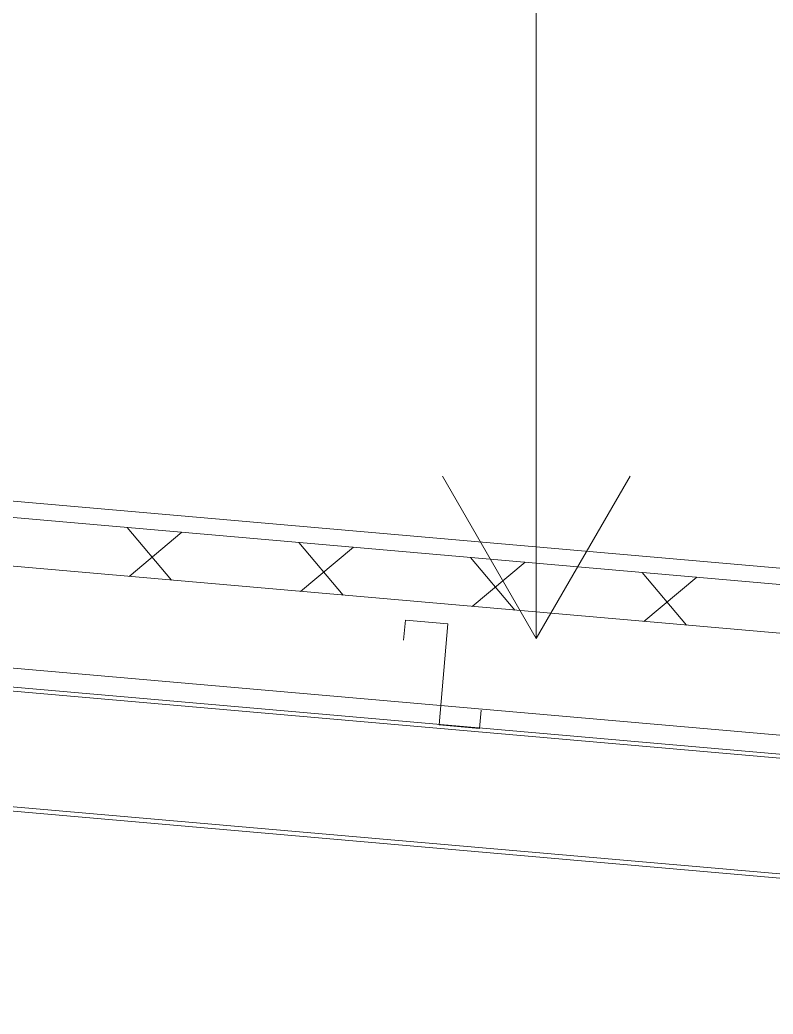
# Model space of a CAD drawing. Header units: millimetres. Extents: x 4237772 to 4686020, y -673 to 29459.
# Drawn here: x 4651017 to 4652872, y 15560 to 18009 of the extents above; entities that cross this region are included whole.
import ezdxf

# ---------------------------------------------------------------- set-up
doc = ezdxf.new("R2010")
doc.units = ezdxf.units.MM
for name, color, linetype, lineweight in [('A-DETL', 90, 'Continuous', 18), ('A-ROOF', 132, 'Continuous', 5), ('A-ROOF-PATT', 132, 'Continuous', 5), ('G-ANNO-TEXT', 231, 'Continuous', 5), ('S-BEAM', 12, 'Continuous', 5)]:
    doc.layers.add(name, color=color, linetype=linetype, lineweight=lineweight)

# ---------------------------------------------------------------- blocks, each defined once
blk = doc.blocks.new('Structural Framing 49 - Structural Framing 1-1640112-SECTION - GRID A9-A10')
at = {"layer": 'S-BEAM'}
for p, q in [((4573990.3, 15866.9), (4562284.8, 16891)), ((4562285.7, 16901.2), (4573991.1, 15877.1)), ((4573965.5, 15584.4), (4562260.1, 16608.5)), ((4573964.6, 15574.2), (4562259.2, 16598.3))]:
    blk.add_line(p, q, dxfattribs=at)

msp = doc.modelspace()

# ---------------------------------------------------------------- hatches: boundary and pattern name
at = {"layer": 'A-ROOF-PATT'}
h = msp.add_hatch(dxfattribs=at)
h.set_pattern_fill('FP_275', color=256, angle=-135, style=0, pattern_type=2)
h.set_pattern_definition([(40, (4639954.8, 10654.8), (-192.8363, 229.8133), []), (130, (4639954.8, 10654.8), (-229.8133, -192.8363), [])])
h.paths.add_polyline_path([(4618450.4, 15583.8), (4640892.9, 17547.2), (4660743.2, 15810.6), (4660743.2, 15931), (4640892.9, 17667.7), (4618450.4, 15704.2), (4618450.4, 15612.9)])

# ---------------------------------------------------------------- linework, layer by layer
at = {"layer": 'A-DETL', "lineweight": 13}
for p, q in [((4651966.4, 16530.4), (4651962, 16480.6)), ((4651966.4, 16530.4), (4652071, 16521.3)), ((4652071, 16521.3), (4652049.2, 16272.2)), ((4652148.8, 16263.5), (4652152.7, 16308.3)), ((4652049.2, 16272.2), (4652148.8, 16263.5))]:
    msp.add_line(p, q, dxfattribs=at)
at = {"layer": 'A-ROOF'}
for p, q in [((4640892.9, 17667.7), (4660743.2, 15931)), ((4640892.9, 17547.2), (4660743.2, 15810.6))]:
    msp.add_line(p, q, dxfattribs=at)
at = {"layer": 'A-ROOF', "lineweight": 15}
for p, q in [((4640892.9, 17296.3), (4660743.2, 15559.6)), ((4660743.2, 15971.2), (4650370, 16878.7))]:
    msp.add_line(p, q, dxfattribs=at)
at = {"layer": 'G-ANNO-TEXT', "color": 7}
for q in [(4652288.7, 21679.6), (4652057.8, 16885.4), (4652519.6, 16885.4)]:
    msp.add_line((4652288.7, 16485.4), q, dxfattribs=at)

# ---------------------------------------------------------------- block references
at = {"layer": 'S-BEAM'}
msp.add_blockref('Structural Framing 49 - Structural Framing 1-1640112-SECTION - GRID A9-A10', (82588.6, 0), dxfattribs=at)

doc.saveas('drawing.dxf')
